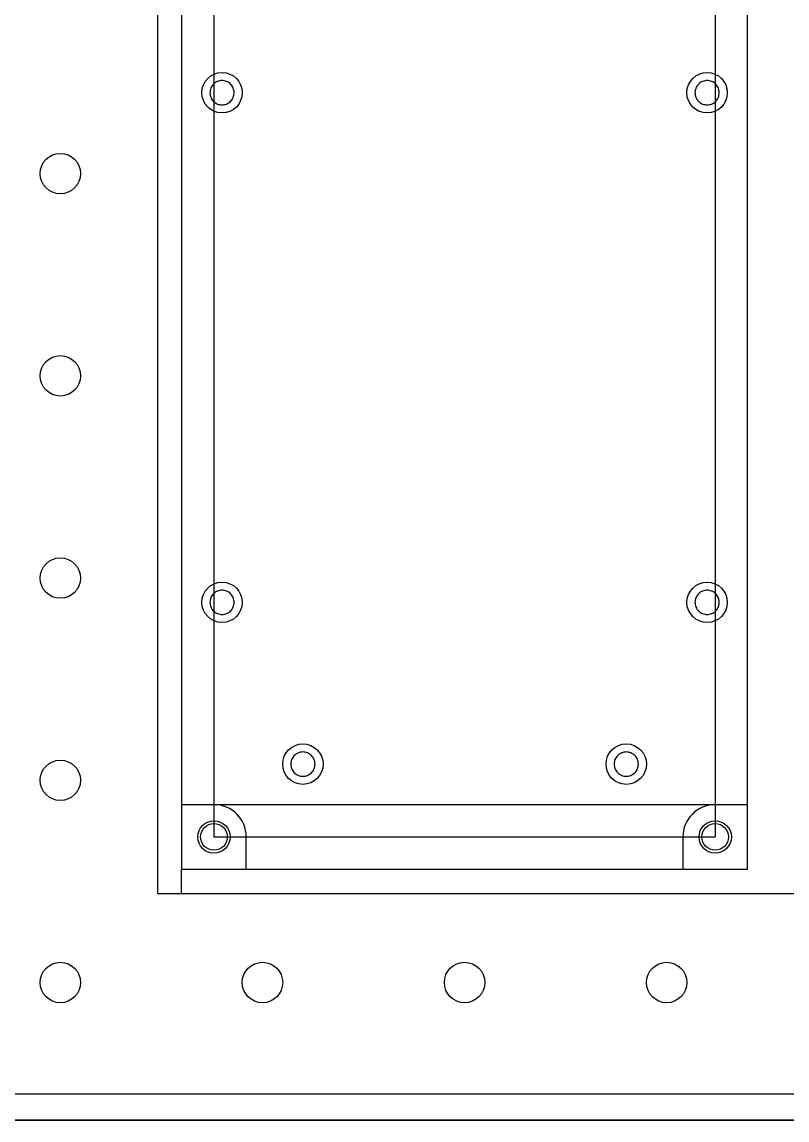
# Model space of a CAD drawing. Header units: millimetres. Extents: x 0 to 210, y 0 to 297.
# Drawn here: x 72.64 to 91.57, y 69.35 to 96.5 of the extents above; entities that cross this region are included whole.
import ezdxf

# ---------------------------------------------------------------- set-up
doc = ezdxf.new("R2010")
doc.units = ezdxf.units.MM

msp = doc.modelspace()

# ---------------------------------------------------------------- linework, layer by layer
at = {"color": 7, "linetype": 'Continuous', "lineweight": 25}
for p, q in [((75.9911, 109.5541), (75.9911, 74.9541)), ((76.5911, 108.3541), (76.5911, 77.1541)), ((90.5911, 77.1541), (90.5911, 108.3541)), ((76.5911, 96.4541), (76.5907, 96.4541)), ((90.5914, 96.4541), (90.5911, 96.4541)), ((76.5907, 94.6945), (76.5911, 94.6945)), ((76.5911, 94.6541), (76.5907, 94.6541)), ((90.5914, 94.6541), (90.5911, 94.6541)), ((76.5911, 92.8541), (76.5907, 92.8541)), ((90.5914, 92.8541), (90.5911, 92.8541)), ((76.5911, 91.0541), (76.5907, 91.0541)), ((90.5914, 91.0541), (90.5911, 91.0541)), ((76.5911, 89.2541), (76.5907, 89.2541)), ((90.5914, 89.2541), (90.5911, 89.2541)), ((76.5907, 80.0541), (76.5911, 80.0541)), ((90.5911, 80.0541), (90.5914, 80.0541)), ((76.5911, 77.1541), (90.5911, 77.1541)), ((76.5911, 77.1541), (76.5911, 75.5541)), ((90.5911, 75.5541), (90.5911, 77.1541)), ((78.1911, 75.5541), (78.1911, 76.3541)), ((88.9911, 76.3541), (88.9911, 75.5541)), ((76.5911, 75.5541), (78.1911, 75.5541)), ((76.5911, 74.9541), (76.5911, 75.5541)), ((78.1911, 75.5541), (88.9911, 75.5541)), ((88.9911, 75.5541), (90.5911, 75.5541)), ((75.9911, 74.9541), (76.5911, 74.9541)), ((76.5911, 74.9541), (110.5911, 74.9541)), ((111.9911, 69.9941), (40.1906, 69.9941)), ((40.1906, 69.3541), (111.9911, 69.3541))]:
    msp.add_line(p, q, dxfattribs=at)
at = {"color": 7, "linetype": 'Continuous'}
for p, q in [((77.3911, 109.1541), (77.3911, 76.3541)), ((89.7911, 109.1541), (89.7911, 76.3541)), ((77.3911, 76.3541), (89.7911, 76.3541)), ((111.9911, 69.3541), (40.1906, 69.3541))]:
    msp.add_line(p, q, dxfattribs=at)
at = {"color": 7, "linetype": 'Continuous', "lineweight": 25}
for centre, radius in [((77.5911, 94.7541), 0.5), ((89.5911, 94.7541), 0.5), ((73.5911, 92.7541), 0.5), ((73.5911, 87.7541), 0.5), ((73.5911, 82.7541), 0.5), ((77.5911, 82.1541), 0.5), ((89.5911, 82.1541), 0.5), ((79.5911, 78.1541), 0.5), ((87.5911, 78.1541), 0.5), ((73.5911, 77.7541), 0.5), ((77.3911, 76.3541), 0.4), ((77.3911, 76.3541), 0.33), ((89.7911, 76.3541), 0.4), ((89.7911, 76.3541), 0.33), ((73.5911, 72.7541), 0.5), ((78.5911, 72.7541), 0.5), ((83.5911, 72.7541), 0.5), ((88.5911, 72.7541), 0.5)]:
    msp.add_circle(centre, radius, dxfattribs=at)
for centre, start, end in [((77.3911, 76.3541), 0, 90), ((89.7911, 76.3541), 90, 180)]:
    msp.add_arc(centre, 0.8, start, end, dxfattribs=at)
for points in [[(77.8911, 94.7541), (77.887, 94.7918), (77.8808, 94.85), (77.8435, 94.92), (77.8047, 94.9676), (77.757, 95.0067), (77.6871, 95.0428), (77.5911, 95.0614), (77.4951, 95.0428), (77.4252, 95.0067), (77.3775, 94.9677), (77.3387, 94.92), (77.3013, 94.8501), (77.2951, 94.7918), (77.2911, 94.7541)], [(89.8911, 94.7541), (89.887, 94.7918), (89.8808, 94.85), (89.8435, 94.92), (89.8047, 94.9676), (89.757, 95.0067), (89.6871, 95.0428), (89.5911, 95.0614), (89.4951, 95.0428), (89.4252, 95.0067), (89.3775, 94.9677), (89.3387, 94.92), (89.3013, 94.8501), (89.2951, 94.7918), (89.2911, 94.7541)], [(77.2911, 94.7541), (77.2951, 94.7164), (77.3013, 94.6581), (77.3387, 94.5882), (77.3774, 94.5405), (77.4252, 94.5015), (77.4951, 94.4653), (77.5911, 94.4468), (77.687, 94.4653), (77.7569, 94.5015), (77.8047, 94.5405), (77.8435, 94.5882), (77.8808, 94.6581), (77.887, 94.7164), (77.8911, 94.7541)], [(89.2911, 94.7541), (89.2951, 94.7164), (89.3013, 94.6581), (89.3387, 94.5882), (89.3774, 94.5405), (89.4252, 94.5015), (89.4951, 94.4653), (89.5911, 94.4468), (89.687, 94.4653), (89.7569, 94.5015), (89.8047, 94.5405), (89.8435, 94.5882), (89.8808, 94.6581), (89.887, 94.7164), (89.8911, 94.7541)], [(77.8911, 82.1541), (77.887, 82.1918), (77.8808, 82.25), (77.8435, 82.32), (77.8047, 82.3676), (77.757, 82.4067), (77.6871, 82.4428), (77.5911, 82.4614), (77.4951, 82.4428), (77.4252, 82.4067), (77.3775, 82.3677), (77.3387, 82.32), (77.3013, 82.2501), (77.2951, 82.1918), (77.2911, 82.1541)], [(89.8911, 82.1541), (89.887, 82.1918), (89.8808, 82.25), (89.8435, 82.32), (89.8047, 82.3676), (89.757, 82.4067), (89.6871, 82.4428), (89.5911, 82.4614), (89.4951, 82.4428), (89.4252, 82.4067), (89.3775, 82.3677), (89.3387, 82.32), (89.3013, 82.2501), (89.2951, 82.1918), (89.2911, 82.1541)], [(77.2911, 82.1541), (77.2951, 82.1164), (77.3013, 82.0581), (77.3387, 81.9882), (77.3774, 81.9405), (77.4252, 81.9015), (77.4951, 81.8653), (77.5911, 81.8468), (77.687, 81.8653), (77.7569, 81.9015), (77.8047, 81.9405), (77.8435, 81.9882), (77.8808, 82.0581), (77.887, 82.1164), (77.8911, 82.1541)], [(89.2911, 82.1541), (89.2951, 82.1164), (89.3013, 82.0581), (89.3387, 81.9882), (89.3774, 81.9405), (89.4252, 81.9015), (89.4951, 81.8653), (89.5911, 81.8468), (89.687, 81.8653), (89.7569, 81.9015), (89.8047, 81.9405), (89.8435, 81.9882), (89.8808, 82.0581), (89.887, 82.1164), (89.8911, 82.1541)], [(79.8911, 78.1541), (79.887, 78.1918), (79.8808, 78.25), (79.8435, 78.32), (79.8047, 78.3676), (79.757, 78.4067), (79.6871, 78.4428), (79.5911, 78.4614), (79.4951, 78.4428), (79.4252, 78.4067), (79.3775, 78.3677), (79.3387, 78.32), (79.3013, 78.2501), (79.2951, 78.1918), (79.2911, 78.1541)], [(87.8911, 78.1541), (87.887, 78.1918), (87.8808, 78.25), (87.8435, 78.32), (87.8047, 78.3676), (87.757, 78.4067), (87.6871, 78.4428), (87.5911, 78.4614), (87.4951, 78.4428), (87.4252, 78.4067), (87.3775, 78.3677), (87.3387, 78.32), (87.3013, 78.2501), (87.2951, 78.1918), (87.2911, 78.1541)], [(79.2911, 78.1541), (79.2951, 78.1164), (79.3013, 78.0581), (79.3387, 77.9882), (79.3774, 77.9405), (79.4252, 77.9015), (79.4951, 77.8653), (79.5911, 77.8468), (79.687, 77.8653), (79.7569, 77.9015), (79.8047, 77.9405), (79.8435, 77.9882), (79.8808, 78.0581), (79.887, 78.1164), (79.8911, 78.1541)], [(87.2911, 78.1541), (87.2951, 78.1164), (87.3013, 78.0581), (87.3387, 77.9882), (87.3774, 77.9405), (87.4252, 77.9015), (87.4951, 77.8653), (87.5911, 77.8468), (87.687, 77.8653), (87.7569, 77.9015), (87.8047, 77.9405), (87.8435, 77.9882), (87.8808, 78.0581), (87.887, 78.1164), (87.8911, 78.1541)]]:
    msp.add_open_spline(points, degree=3, knots=[0, 0, 0, 0, 0.1197215, 0.1848037, 0.2499999, 0.3150822, 0.3802785, 0.5, 0.6197215, 0.6848037, 0.7499999, 0.8150822, 0.8802785, 1, 1, 1, 1], dxfattribs=at)

doc.saveas('drawing.dxf')
